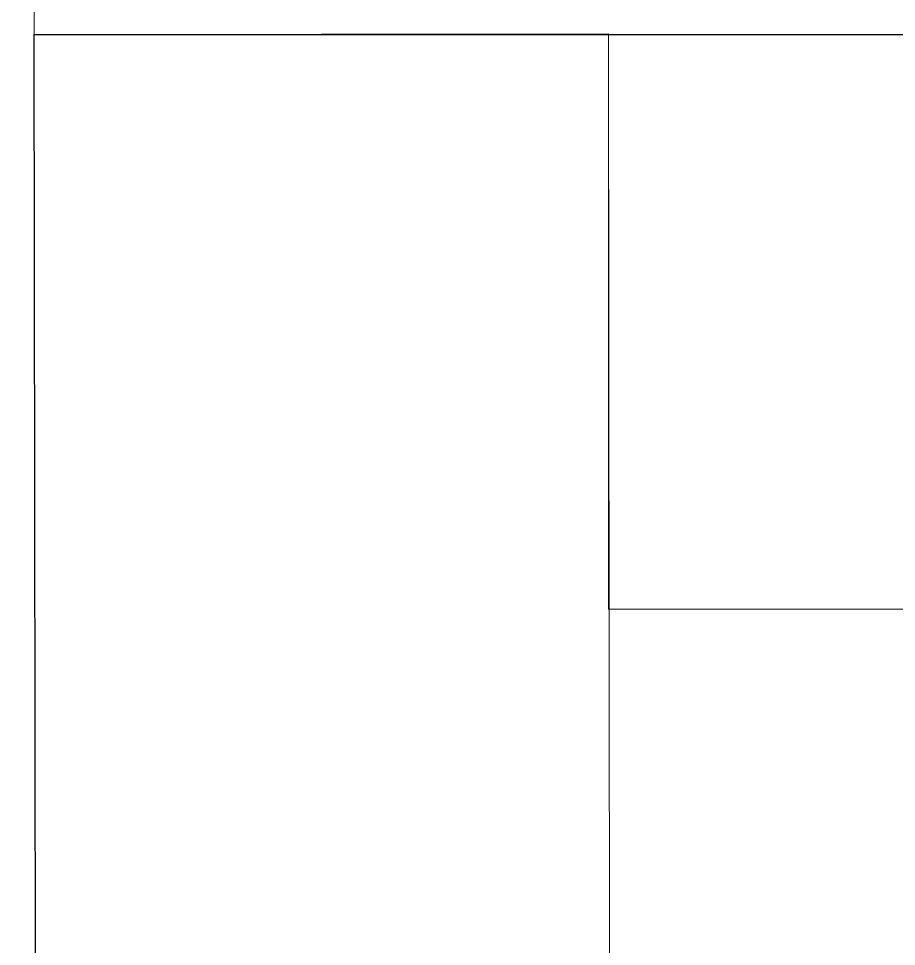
# Model space of a CAD drawing. Header units: millimetres. Extents: x -13069 to 207500, y -71366 to 56785.
# Drawn here: x 126.44 to 157.02, y 12252.04 to 12284.34 of the extents above; entities that cross this region are included whole.
import ezdxf

# ---------------------------------------------------------------- set-up
doc = ezdxf.new("R2010")
doc.units = ezdxf.units.MM
for name, color, linetype, lineweight in [('Стены несущие', 7, 'Continuous', 30), ('Стены отделка', 7, 'Continuous', 30), ('Стены штриховка', 7, 'Continuous', 9)]:
    doc.layers.add(name, color=color, linetype=linetype, lineweight=lineweight)

msp = doc.modelspace()

# ---------------------------------------------------------------- linework, layer by layer
at = {"layer": 'Стены несущие'}
for p, q in [((126.987, 12283.783), (564.049, 12283.783)), ((131.258, 8548.171), (126.987, 12283.783))]:
    msp.add_line(p, q, dxfattribs=at)
at = {"layer": 'Стены отделка', "lineweight": 9}
for p, q in [((126.987, 12283.783), (146.987, 12283.806)), ((151.207, 8592.011), (146.987, 12283.806)), ((146.987, 12263.783), (146.987, 12283.783)), ((157.01, 12263.783), (146.987, 12263.783))]:
    msp.add_line(p, q, dxfattribs=at)
at = {"layer": 'Стены штриховка'}
for p, q in [((126.987, 12283.783), (126.439, 12763.783)), ((157.01, 12263.783), (564.049, 12263.783))]:
    msp.add_line(p, q, dxfattribs=at)

doc.saveas('drawing.dxf')
